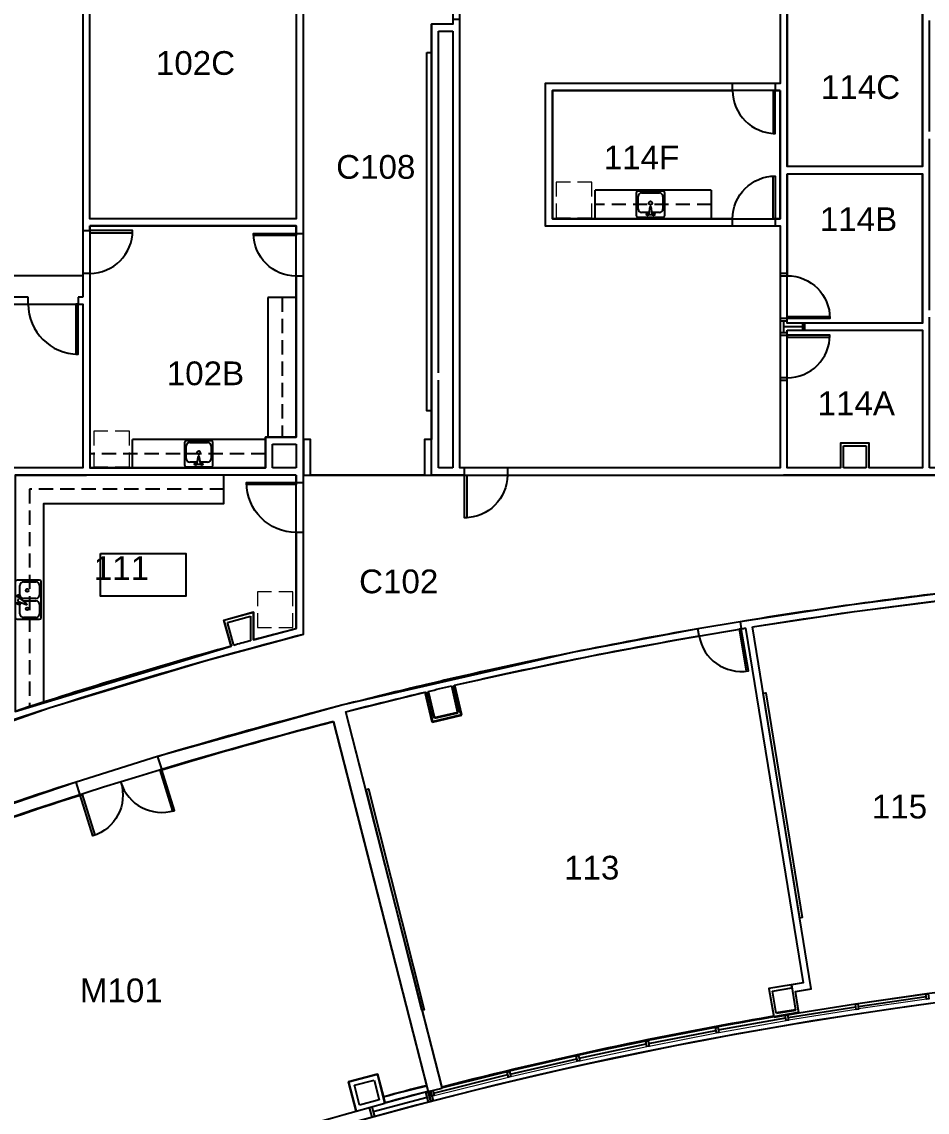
# Model space of a CAD drawing. Header units: inches. Extents: x -60 to 4824, y -1448 to 1233.
# Drawn here: x 1917 to 2680, y -537 to 382 of the extents above; entities that cross this region are included whole.
import ezdxf

# ---------------------------------------------------------------- set-up
doc = ezdxf.new("R2010")
doc.units = ezdxf.units.IN
doc.header["$LTSCALE"] = 96
doc.header["$MEASUREMENT"] = 0
doc.linetypes.add('HIDDEN2', pattern=[0.1875, 0.125, -0.0625])
for name, color, linetype, lineweight in [('A-Anno-Note', 3, 'Continuous', 25), ('A-EQPM', 2, 'HIDDEN2', 13), ('A-FLOR-CASE', 3, 'Continuous', 25), ('A-WALL-INTR', 4, 'Continuous', 35)]:
    doc.layers.add(name, color=color, linetype=linetype, lineweight=lineweight)
for name, color, linetype in [('A-DOOR', 4, 'Continuous'), ('A-GLAZ', 3, 'Continuous'), ('A-WALL', 5, 'Continuous'), ('A-WALL-JAMB', 6, 'Continuous'), ('POLYGONS', 1, 'Continuous')]:
    doc.layers.add(name, color=color, linetype=linetype)
doc.styles.add('ATT', font='txt')
doc.styles.get("Standard").update_dxf_attribs({"font": 'arial.ttf'})

# ---------------------------------------------------------------- blocks, each defined once
blk = doc.blocks.new('15PSNK03')
at = {"color": 0, "linetype": 'ByBlock'}
for p, q in [((0, 10.75), (0, -10.25)), ((20.5, 12.25), (1.5, 12.25)), ((7, 10.75), (17.5, 10.75)), ((22, -10.25), (22, 10.75)), ((2, -1.25), (2, 1.75)), ((9, 0.75), (3, 1.75)), ((4, 1.5), (4, 7.75)), ((9, -0.25), (9, 0.75)), ((20.5, 7.75), (20.5, -7.25)), ((3, -1.25), (9, -0.25)), ((4, -7.25), (4, -1)), ((1.5, -11.75), (20.5, -11.75)), ((17.5, -10.25), (7, -10.25))]:
    blk.add_line(p, q, dxfattribs=at)
for centre, radius in [((2.5, 2.75), 1), ((12, 0.25), 1.5), ((2.5, -2.25), 1)]:
    blk.add_circle(centre, radius, dxfattribs=at)
for centre, radius, start, end in [((1.5, 10.75), 1.5, 90, 180), ((7, 7.75), 3, 90, 180), ((17.5, 7.75), 3, 0, 90), ((20.5, 10.75), 1.5, 0, 90), ((7, -7.25), 3, 180, 270), ((17.5, -7.25), 3, 270, 0), ((1.5, -10.25), 1.5, 180, 270), ((20.5, -10.25), 1.5, 270, 0)]:
    blk.add_arc(centre, radius, start, end, dxfattribs=at)
at = {"color": 0, "linetype": 'ByBlock', "style": 'ATT'}
for tag, p, flags in [('ITEM', (0, -22), 3), ('ROOM_NUMBER', (0, -31), 1)]:
    blk.add_attdef(tag, p, '', height=6, dxfattribs=dict(at, flags=flags))
blk = doc.blocks.new('15PSNK10')
at = {"color": 0, "linetype": 'ByBlock'}
for p, q in [((0, 15), (0, -15)), ((20.5, 16.5), (1.5, 16.5)), ((4, 4), (4, 12)), ((7, 15), (17.5, 15)), ((20.5, 12), (20.5, 4)), ((22, -15), (22, 15)), ((2.37, -0.1), (2.77, 0.6)), ((10.18, -3.57), (4.27, 0.87)), ((17.5, 1), (7, 1)), ((2.88, -1.54), (9.68, -4.43)), ((4, -12), (4, -4)), ((7.04, -1), (17.5, -1)), ((9.68, -4.43), (10.18, -3.57)), ((20.5, -4), (20.5, -12)), ((1.5, -16.5), (20.5, -16.5)), ((17.5, -15), (7, -15))]:
    blk.add_line(p, q, dxfattribs=at)
for centre, radius in [((2.5, 3), 1), ((10, 7.75), 1.25), ((2.5, -3), 1), ((10, -7.75), 1.25)]:
    blk.add_circle(centre, radius, dxfattribs=at)
for centre, radius, start, end in [((1.5, 15), 1.5, 90, 180), ((7, 12), 3, 90, 180), ((17.5, 12), 3, 0, 90), ((20.5, 15), 1.5, 0, 90), ((3.63, 0.1), 1, 50.53768, 150), ((7, 4), 3, 180, 270), ((17.5, 4), 3, 270, 0), ((3.23, -0.6), 1, 150, 249.46232), ((7, -4), 3, 146.60703, 180), ((17.5, -4), 3, 0, 90), ((1.5, -15), 1.5, 180, 270), ((7, -12), 3, 180, 270), ((17.5, -12), 3, 270, 0), ((20.5, -15), 1.5, 270, 0)]:
    blk.add_arc(centre, radius, start, end, dxfattribs=at)
at = {"color": 0, "linetype": 'ByBlock', "style": 'ATT'}
for tag, p, flags in [('ITEM', (0, -26), 3), ('ROOM_NUMBER', (0, -35), 1)]:
    blk.add_attdef(tag, p, '', height=6, dxfattribs=dict(at, flags=flags))
blk = doc.blocks.new('*U356')
at = {"linetype": 'ByBlock', "lineweight": -2}
for p, q in [((0, 0), (177, 0)), ((237, 0), (177, 0)), ((243, 0), (391, 0)), ((433, 0), (397, 0)), ((0, -6), (20, -6)), ((26, -6), (174, -6)), ((180, -6), (345, -6)), ((347.5, -6), (366.5, -6)), ((369, -6), (439, -6))]:
    blk.add_line(p, q, dxfattribs=at)
at = {"lineweight": -2}
for p, q in [((0, 0), (177, 0)), ((237, 0), (177, 0)), ((243, 0), (391, 0)), ((433, 0), (397, 0)), ((0, -6), (20, -6)), ((26, -6), (174, -6)), ((180, -6), (345, -6)), ((347.5, -6), (366.5, -6)), ((369, -6), (439, -6))]:
    blk.add_line(p, q, dxfattribs=at)
blk = doc.blocks.new('*U359')
at = {"linetype": 'ByBlock', "lineweight": -2}
for p, q in [((122, 0), (6, 0)), ((128, 0), (254, 0)), ((260, 0), (405, 0)), ((423, 0), (411, 0)), ((429, 0), (492, 0)), ((498, 0), (624, 0)), ((801.5, 0), (630, 0)), ((801.5, -6), (801.5, 0)), ((6, -6), (133, -6)), ((139, -6), (283.5, -6)), ((289.5, -6), (383, -6)), ((389, -6), (423, -6)), ((423, -6), (482.5, -6)), ((488.5, -6), (582, -6)), ((588, -6), (801.5, -6))]:
    blk.add_line(p, q, dxfattribs=at)
at = {"lineweight": -2}
for p, q in [((122, 0), (6, 0)), ((128, 0), (254, 0)), ((260, 0), (405, 0)), ((423, 0), (411, 0)), ((429, 0), (492, 0)), ((498, 0), (624, 0)), ((801.5, 0), (630, 0)), ((801.5, -6), (801.5, 0)), ((6, -6), (133, -6)), ((139, -6), (283.5, -6)), ((289.5, -6), (383, -6)), ((389, -6), (423, -6)), ((423, -6), (482.5, -6)), ((488.5, -6), (582, -6)), ((588, -6), (801.5, -6))]:
    blk.add_line(p, q, dxfattribs=at)
blk = doc.blocks.new('*U268')
at = {"linetype": 'ByBlock', "lineweight": -2}
for p, q in [((24.5, 0), (6, 0)), ((6, -2.5), (27, -2.5))]:
    blk.add_line(p, q, dxfattribs=at)
at = {"lineweight": -2}
for p, q in [((24.5, 0), (6, 0)), ((6, -2.5), (27, -2.5))]:
    blk.add_line(p, q, dxfattribs=at)
blk = doc.blocks.new('*U269')
at = {"linetype": 'ByBlock', "lineweight": -2}
for p, q in [((21.5, 1.25), (-2.5, 1.25)), ((0, -1.25), (19, -1.25))]:
    blk.add_line(p, q, dxfattribs=at)
at = {"lineweight": -2}
for p, q in [((21.5, 1.25), (-2.5, 1.25)), ((0, -1.25), (19, -1.25))]:
    blk.add_line(p, q, dxfattribs=at)
blk = doc.blocks.new('*U270')
at = {"linetype": 'ByBlock', "lineweight": -2}
for p, q in [((-1.25, -2.5), (19.75, -2.5)), ((19.75, 0), (1.25, 0))]:
    blk.add_line(p, q, dxfattribs=at)
at = {"lineweight": -2}
for p, q in [((-1.25, -2.5), (19.75, -2.5)), ((19.75, 0), (1.25, 0))]:
    blk.add_line(p, q, dxfattribs=at)
blk = doc.blocks.new('*U308')
at = {"linetype": 'ByBlock', "lineweight": -2}
for p, q in [((487.86, 30.68), (486.42, 42.09)), ((0, 11.5), (-8.36, 11.5)), ((142.5, 2.61), (141.97, 14.1)), ((213.9, 17.4), (214.42, 5.91)), ((-19.96, 0), (0, 0))]:
    blk.add_line(p, q, dxfattribs=at)
at = {"lineweight": -2}
for p, q in [((487.86, 30.68), (486.42, 42.09)), ((0, 11.5), (-8.36, 11.5)), ((142.5, 2.61), (141.97, 14.1)), ((213.9, 17.4), (214.42, 5.91)), ((-19.96, 0), (0, 0))]:
    blk.add_line(p, q, dxfattribs=at)
at = {"linetype": 'ByBlock', "lineweight": -2, "extrusion": (0, 0, -1)}
for start, end in [(262.80282, 266.84181), (267.90437, 270)]:
    blk.add_arc((0, 3894), 3882.5, start, end, dxfattribs=at)
at = {"lineweight": -2, "extrusion": (0, 0, -1)}
for start, end in [(262.80282, 266.84181), (267.90437, 270)]:
    blk.add_arc((0, 3894), 3882.5, start, end, dxfattribs=at)
at = {"linetype": 'ByBlock', "lineweight": -2}
for start, end in [(273.15662, 277.19718), (270, 272.0972)]:
    blk.add_arc((0, 3894), 3894, start, end, dxfattribs=at)
at = {"lineweight": -2}
for start, end in [(273.15662, 277.19718), (270, 272.0972)]:
    blk.add_arc((0, 3894), 3894, start, end, dxfattribs=at)
blk = doc.blocks.new('*U410')
at = {"linetype": 'ByBlock', "lineweight": -2}
for p, q in [((87.29, 0), (6.2, 0)), ((87.29, -6), (87.29, 0)), ((129.29, 0), (129.29, -6)), ((135.63, 0), (129.29, 0)), ((161.63, 0), (141.63, 0)), ((303.28, 0), (167.63, 0)), ((303.28, -6), (303.28, 0)), ((339.28, 0), (339.28, -6)), ((345.62, 0), (339.28, 0)), ((540.63, 0), (351.62, 0)), ((1.57, -6), (87.29, -6)), ((129.29, -6), (164.63, -6)), ((164.63, -6), (303.28, -6)), ((339.28, -6), (541.88, -6))]:
    blk.add_line(p, q, dxfattribs=at)
at = {"lineweight": -2}
for p, q in [((87.29, 0), (6.2, 0)), ((87.29, -6), (87.29, 0)), ((129.29, 0), (129.29, -6)), ((135.63, 0), (129.29, 0)), ((161.63, 0), (141.63, 0)), ((303.28, 0), (167.63, 0)), ((303.28, -6), (303.28, 0)), ((339.28, 0), (339.28, -6)), ((345.62, 0), (339.28, 0)), ((540.63, 0), (351.62, 0)), ((1.57, -6), (87.29, -6)), ((129.29, -6), (164.63, -6)), ((164.63, -6), (303.28, -6)), ((339.28, -6), (541.88, -6))]:
    blk.add_line(p, q, dxfattribs=at)
blk = doc.blocks.new('*U415')
at = {"linetype": 'ByBlock', "lineweight": -2}
for p, q in [((374, 0), (6, 0)), ((384, 0), (380, 0)), ((384, -6), (384, 0)), ((420, 0), (420, -6)), ((438, 0), (420, 0)), ((727, 0), (444, 0)), ((733, 0), (801.5, 0)), ((6, -6), (384, -6)), ((420, -6), (727, -6)), ((727, -6), (788, -6)), ((790.5, -6), (801.5, -6))]:
    blk.add_line(p, q, dxfattribs=at)
at = {"lineweight": -2}
for p, q in [((374, 0), (6, 0)), ((384, 0), (380, 0)), ((384, -6), (384, 0)), ((420, 0), (420, -6)), ((438, 0), (420, 0)), ((727, 0), (444, 0)), ((733, 0), (801.5, 0)), ((6, -6), (384, -6)), ((420, -6), (727, -6)), ((727, -6), (788, -6)), ((790.5, -6), (801.5, -6))]:
    blk.add_line(p, q, dxfattribs=at)
blk = doc.blocks.new('*U265')
at = {"linetype": 'ByBlock', "lineweight": -2}
for p, q in [((16.79, 1.25), (-2.51, 1.25)), ((16.79, -1.25), (16.79, 1.25)), ((0.01, -1.25), (16.79, -1.25))]:
    blk.add_line(p, q, dxfattribs=at)
at = {"lineweight": -2}
for p, q in [((16.79, 1.25), (-2.51, 1.25)), ((16.79, -1.25), (16.79, 1.25)), ((0.01, -1.25), (16.79, -1.25))]:
    blk.add_line(p, q, dxfattribs=at)
blk = doc.blocks.new('*U313')
at = {"linetype": 'ByBlock', "lineweight": -2}
for p, q in [((-1.27, -2.5), (22.73, -2.5)), ((20.25, 0), (1.25, 0))]:
    blk.add_line(p, q, dxfattribs=at)
at = {"lineweight": -2}
for p, q in [((-1.27, -2.5), (22.73, -2.5)), ((20.25, 0), (1.25, 0))]:
    blk.add_line(p, q, dxfattribs=at)
blk = doc.blocks.new('*U327')
at = {"linetype": 'ByBlock', "lineweight": -2}
for p, q in [((1083.29, 153.72), (1084.93, 147.95)), ((1050.31, 138.09), (1048.67, 143.86)), ((870.6, 98.57), (871.91, 92.71)), ((821.42, 87.62), (822.66, 81.75)), ((836.79, 84.83), (835.47, 90.68)), ((787.44, 74.32), (786.2, 80.19)), ((466.49, 28.04), (467.18, 22.08)), ((390.24, 19.6), (390.81, 13.63)), ((431.42, 17.94), (430.73, 23.9)), ((354.98, 10.19), (354.41, 16.16)), ((188.02, -1.47), (187.7, 4.53)), ((223.65, 6.43), (223.97, 0.44)), ((-3, -6), (0, -6))]:
    blk.add_line(p, q, dxfattribs=at)
at = {"lineweight": -2}
for p, q in [((1083.29, 153.72), (1084.93, 147.95)), ((1050.31, 138.09), (1048.67, 143.86)), ((870.6, 98.57), (871.91, 92.71)), ((821.42, 87.62), (822.66, 81.75)), ((836.79, 84.83), (835.47, 90.68)), ((787.44, 74.32), (786.2, 80.19)), ((466.49, 28.04), (467.18, 22.08)), ((390.24, 19.6), (390.81, 13.63)), ((431.42, 17.94), (430.73, 23.9)), ((354.98, 10.19), (354.41, 16.16)), ((188.02, -1.47), (187.7, 4.53)), ((223.65, 6.43), (223.97, 0.44)), ((-3, -6), (0, -6))]:
    blk.add_line(p, q, dxfattribs=at)
at = {"linetype": 'ByBlock', "lineweight": -2, "extrusion": (0, 0, -1)}
for start, end in [(249.36106, 250.37777), (250.41456, 250.7154), (250.75218, 253.84748), (254.5195, 257.08098), (254.37719, 254.43121), (257.75786, 257.8222), (257.61068, 257.66958), (258.3519, 263.11967), (263.79668, 264.2484), (263.64937, 263.7084), (264.7781, 266.13834), (267.23707, 269.95586), (266.22666, 266.70737)]:
    blk.add_arc((0, 3894), 3894, start, end, dxfattribs=at)
at = {"lineweight": -2, "extrusion": (0, 0, -1)}
for start, end in [(249.36106, 250.37777), (250.41456, 250.7154), (250.75218, 253.84748), (254.5195, 257.08098), (254.37719, 254.43121), (257.75786, 257.8222), (257.61068, 257.66958), (258.3519, 263.11967), (263.79668, 264.2484), (263.64937, 263.7084), (264.7781, 266.13834), (267.23707, 269.95586), (266.22666, 266.70737)]:
    blk.add_arc((0, 3894), 3894, start, end, dxfattribs=at)
at = {"linetype": 'ByBlock', "lineweight": -2}
for start, end in [(289.58544, 290.64744), (286.15211, 289.2846), (289.2846, 289.58544), (285.52465, 285.62322), (282.91862, 285.52465), (282.1774, 282.28628), (282.28628, 282.38973), (276.87992, 281.64851), (273.8175, 275.22231), (275.7512, 276.24746), (276.24746, 276.35104), (273.29222, 273.8175), (270, 272.76333)]:
    blk.add_arc((0, 3894), 3900, start, end, dxfattribs=at)
at = {"lineweight": -2}
for start, end in [(289.58544, 290.64744), (286.15211, 289.2846), (289.2846, 289.58544), (285.52465, 285.62322), (282.91862, 285.52465), (282.1774, 282.28628), (282.28628, 282.38973), (276.87992, 281.64851), (273.8175, 275.22231), (275.7512, 276.24746), (276.24746, 276.35104), (273.29222, 273.8175), (270, 272.76333)]:
    blk.add_arc((0, 3894), 3900, start, end, dxfattribs=at)
blk = doc.blocks.new('*U342')
at = {"linetype": 'ByBlock', "lineweight": -2}
for p, q in [((305.97, 3), (2.98, 3)), ((-2.98, -3), (305.97, -3))]:
    blk.add_line(p, q, dxfattribs=at)
at = {"lineweight": -2}
for p, q in [((305.97, 3), (2.98, 3)), ((-2.98, -3), (305.97, -3))]:
    blk.add_line(p, q, dxfattribs=at)
blk = doc.blocks.new('*U344')
at = {"linetype": 'ByBlock', "lineweight": -2}
for p, q in [((0, 3), (0, -3)), ((281.51, 3), (0, 3)), ((281.51, -3), (281.51, 3)), ((317.51, 3), (317.51, -3)), ((321.51, 3), (317.51, 3)), ((331.51, 3), (327.51, 3)), ((331.51, -3), (331.51, 3)), ((373.51, 3), (373.51, -3)), ((585.51, 3), (373.51, 3)), ((595.49, 3), (591.51, 3)), ((595.49, -3), (595.49, 3)), ((631.49, 3), (631.49, -3)), ((631.49, 3), (795.5, 3)), ((0, -3), (281.51, -3)), ((317.51, -3), (331.51, -3)), ((373.51, -3), (595.49, -3)), ((631.49, -3), (651.51, -3)), ((657.51, -3), (795.5, -3))]:
    blk.add_line(p, q, dxfattribs=at)
at = {"lineweight": -2}
for p, q in [((0, 3), (0, -3)), ((281.51, 3), (0, 3)), ((281.51, -3), (281.51, 3)), ((317.51, 3), (317.51, -3)), ((321.51, 3), (317.51, 3)), ((331.51, 3), (327.51, 3)), ((331.51, -3), (331.51, 3)), ((373.51, 3), (373.51, -3)), ((585.51, 3), (373.51, 3)), ((595.49, 3), (591.51, 3)), ((595.49, -3), (595.49, 3)), ((631.49, 3), (631.49, -3)), ((631.49, 3), (795.5, 3)), ((0, -3), (281.51, -3)), ((317.51, -3), (331.51, -3)), ((373.51, -3), (595.49, -3)), ((631.49, -3), (651.51, -3)), ((657.51, -3), (795.5, -3))]:
    blk.add_line(p, q, dxfattribs=at)
blk = doc.blocks.new('*U346')
at = {"linetype": 'ByBlock', "lineweight": -2}
for p, q in [((177, 3), (3, 3)), ((3, -3), (177, -3))]:
    blk.add_line(p, q, dxfattribs=at)
at = {"lineweight": -2}
for p, q in [((177, 3), (3, 3)), ((3, -3), (177, -3))]:
    blk.add_line(p, q, dxfattribs=at)
blk = doc.blocks.new('*U216')
at = {"linetype": 'ByBlock', "lineweight": -2}
for p, q in [((17, 3), (3, 3)), ((17, -3), (17, 3)), ((59, 3), (59, -3)), ((63, 3), (59, 3)), ((-3, -3), (17, -3)), ((59, -3), (63, -3))]:
    blk.add_line(p, q, dxfattribs=at)
at = {"lineweight": -2}
for p, q in [((17, 3), (3, 3)), ((17, -3), (17, 3)), ((59, 3), (59, -3)), ((63, 3), (59, 3)), ((-3, -3), (17, -3)), ((59, -3), (63, -3))]:
    blk.add_line(p, q, dxfattribs=at)
blk = doc.blocks.new('*U137')
at = {"linetype": 'ByBlock', "lineweight": -2}
for p, q in [((23, 3), (3, 3)), ((-3, -3), (23, -3))]:
    blk.add_line(p, q, dxfattribs=at)
at = {"lineweight": -2}
for p, q in [((23, 3), (3, 3)), ((-3, -3), (23, -3))]:
    blk.add_line(p, q, dxfattribs=at)
blk = doc.blocks.new('*U138')
at = {"linetype": 'ByBlock', "lineweight": -2}
for p, q in [((23, 3), (-3, 3)), ((3, -3), (23, -3))]:
    blk.add_line(p, q, dxfattribs=at)
at = {"lineweight": -2}
for p, q in [((23, 3), (-3, 3)), ((3, -3), (23, -3))]:
    blk.add_line(p, q, dxfattribs=at)
blk = doc.blocks.new('*U163')
at = {"linetype": 'ByBlock', "lineweight": -2}
for p, q in [((-6, 0), (167.5, 0)), ((167.5, 0), (237.01, 0)), ((470, 0), (237.01, 0)), ((506, 0), (534, 0)), ((506, 0), (506, -6)), ((0, -6), (114, -6)), ((120, -6), (165, -6)), ((167.5, -6), (186.5, -6)), ((189, -6), (234.01, -6)), ((240.01, -6), (470, -6)), ((470, -6), (470, 0)), ((506, -6), (510, -6)), ((516, -6), (528, -6))]:
    blk.add_line(p, q, dxfattribs=at)
at = {"lineweight": -2}
for p, q in [((-6, 0), (167.5, 0)), ((167.5, 0), (237.01, 0)), ((470, 0), (237.01, 0)), ((506, 0), (534, 0)), ((506, 0), (506, -6)), ((0, -6), (114, -6)), ((120, -6), (165, -6)), ((167.5, -6), (186.5, -6)), ((189, -6), (234.01, -6)), ((240.01, -6), (470, -6)), ((470, -6), (470, 0)), ((506, -6), (510, -6)), ((516, -6), (528, -6))]:
    blk.add_line(p, q, dxfattribs=at)
blk = doc.blocks.new('*U373')
at = {"linetype": 'ByBlock', "lineweight": -2}
for p, q in [((0, 3), (0, -3)), ((131.5, 3), (0, 3)), ((131.5, -3), (131.5, 3)), ((167.5, 3), (167.5, -3)), ((171.5, 3), (167.5, 3)), ((181.5, 3), (177.5, 3)), ((181.5, -3), (181.5, 3)), ((217.5, 3), (217.5, -3)), ((303.5, 3), (217.5, 3)), ((313.5, 3), (309.5, 3)), ((313.5, -3), (313.5, 3)), ((349.5, 3), (349.5, -3)), ((349.5, 3), (541.5, 3)), ((547.5, 3), (633.5, 3)), ((633.5, -3), (633.5, 3)), ((669.5, 3), (669.5, -3)), ((673.5, 3), (669.5, 3)), ((683.5, 3), (679.5, 3)), ((683.5, -3), (683.5, 3)), ((719.5, 3), (719.5, -3)), ((795.5, 3), (719.5, 3)), ((0, -3), (131.5, -3)), ((167.5, -3), (181.5, -3)), ((217.5, -3), (313.5, -3)), ((349.5, -3), (471.5, -3)), ((477.5, -3), (585.5, -3)), ((591.5, -3), (633.5, -3)), ((669.5, -3), (683.5, -3)), ((719.5, -3), (795.5, -3))]:
    blk.add_line(p, q, dxfattribs=at)
at = {"lineweight": -2}
for p, q in [((0, 3), (0, -3)), ((131.5, 3), (0, 3)), ((131.5, -3), (131.5, 3)), ((167.5, 3), (167.5, -3)), ((171.5, 3), (167.5, 3)), ((181.5, 3), (177.5, 3)), ((181.5, -3), (181.5, 3)), ((217.5, 3), (217.5, -3)), ((303.5, 3), (217.5, 3)), ((313.5, 3), (309.5, 3)), ((313.5, -3), (313.5, 3)), ((349.5, 3), (349.5, -3)), ((349.5, 3), (541.5, 3)), ((547.5, 3), (633.5, 3)), ((633.5, -3), (633.5, 3)), ((669.5, 3), (669.5, -3)), ((673.5, 3), (669.5, 3)), ((683.5, 3), (679.5, 3)), ((683.5, -3), (683.5, 3)), ((719.5, 3), (719.5, -3)), ((795.5, 3), (719.5, 3)), ((0, -3), (131.5, -3)), ((167.5, -3), (181.5, -3)), ((217.5, -3), (313.5, -3)), ((349.5, -3), (471.5, -3)), ((477.5, -3), (585.5, -3)), ((591.5, -3), (633.5, -3)), ((669.5, -3), (683.5, -3)), ((719.5, -3), (795.5, -3))]:
    blk.add_line(p, q, dxfattribs=at)
blk = doc.blocks.new('*U376')
at = {"linetype": 'ByBlock', "lineweight": -2}
for p, q in [((114.01, 3), (0, 3)), ((0, -3), (114.01, -3))]:
    blk.add_line(p, q, dxfattribs=at)
at = {"lineweight": -2}
for p, q in [((114.01, 3), (0, 3)), ((0, -3), (114.01, -3))]:
    blk.add_line(p, q, dxfattribs=at)
blk = doc.blocks.new('*U377')
at = {"linetype": 'ByBlock', "lineweight": -2}
for p, q in [((7, 3), (3, 3)), ((7, -3), (7, 3)), ((43, 3), (43, -3)), ((200.99, 3), (43, 3)), ((3, -3), (7, -3)), ((43, -3), (194.99, -3))]:
    blk.add_line(p, q, dxfattribs=at)
at = {"lineweight": -2}
for p, q in [((7, 3), (3, 3)), ((7, -3), (7, 3)), ((43, 3), (43, -3)), ((200.99, 3), (43, 3)), ((3, -3), (7, -3)), ((43, -3), (194.99, -3))]:
    blk.add_line(p, q, dxfattribs=at)
blk = doc.blocks.new('*U378')
at = {"linetype": 'ByBlock', "lineweight": -2}
for p, q in [((7, 3), (3, 3)), ((7, -3), (7, 3)), ((43, 3), (43, -3)), ((194.99, 3), (43, 3)), ((3, -3), (7, -3)), ((43, -3), (200.99, -3))]:
    blk.add_line(p, q, dxfattribs=at)
at = {"lineweight": -2}
for p, q in [((7, 3), (3, 3)), ((7, -3), (7, 3)), ((43, 3), (43, -3)), ((194.99, 3), (43, 3)), ((3, -3), (7, -3)), ((43, -3), (200.99, -3))]:
    blk.add_line(p, q, dxfattribs=at)
blk = doc.blocks.new('*U379')
at = {"linetype": 'ByBlock', "lineweight": -2}
for p, q in [((111, 3), (3, 3)), ((-3, -3), (117, -3))]:
    blk.add_line(p, q, dxfattribs=at)
at = {"lineweight": -2}
for p, q in [((111, 3), (3, 3)), ((-3, -3), (117, -3))]:
    blk.add_line(p, q, dxfattribs=at)
blk = doc.blocks.new('*U380')
at = {"linetype": 'ByBlock', "lineweight": -2}
for p, q in [((18, 3), (0, 3)), ((6, -3), (18, -3))]:
    blk.add_line(p, q, dxfattribs=at)
at = {"lineweight": -2}
for p, q in [((18, 3), (0, 3)), ((6, -3), (18, -3))]:
    blk.add_line(p, q, dxfattribs=at)
blk = doc.blocks.new('*U386')
at = {"linetype": 'ByBlock', "lineweight": -2}
for p, q in [((24.47, 0), (1.25, 0)), ((-1.24, -2.5), (24.47, -2.5))]:
    blk.add_line(p, q, dxfattribs=at)
at = {"lineweight": -2}
for p, q in [((24.47, 0), (1.25, 0)), ((-1.24, -2.5), (24.47, -2.5))]:
    blk.add_line(p, q, dxfattribs=at)
blk = doc.blocks.new('*U387')
at = {"linetype": 'ByBlock', "lineweight": -2}
for p, q in [((20.34, 1.25), (0, 1.25)), ((-2.5, -1.25), (22.83, -1.25))]:
    blk.add_line(p, q, dxfattribs=at)
at = {"lineweight": -2}
for p, q in [((20.34, 1.25), (0, 1.25)), ((-2.5, -1.25), (22.83, -1.25))]:
    blk.add_line(p, q, dxfattribs=at)
blk = doc.blocks.new('*U388')
at = {"linetype": 'ByBlock', "lineweight": -2}
for p, q in [((23.24, 0), (0, 0)), ((0, -2.5), (25.74, -2.5))]:
    blk.add_line(p, q, dxfattribs=at)
at = {"lineweight": -2}
for p, q in [((23.24, 0), (0, 0)), ((0, -2.5), (25.74, -2.5))]:
    blk.add_line(p, q, dxfattribs=at)
blk = doc.blocks.new('*U389')
at = {"linetype": 'ByBlock', "lineweight": -2}
for p, q in [((0, 0), (-6.2, 0)), ((-1.57, -6), (0, -6)), ((38.32, -5.82), (39.95, -5.8)), ((52.81, -5.65), (52.82, -5.65))]:
    blk.add_line(p, q, dxfattribs=at)
at = {"lineweight": -2}
for p, q in [((0, 0), (-6.2, 0)), ((-1.57, -6), (0, -6)), ((38.32, -5.82), (39.95, -5.8)), ((52.81, -5.65), (52.82, -5.65))]:
    blk.add_line(p, q, dxfattribs=at)
at = {"linetype": 'ByBlock', "lineweight": -2, "extrusion": (0, 0, -1)}
for start, end in [(263.76281, 270), (263.38775, 263.71993)]:
    blk.add_arc((0, 3972), 3972, start, end, dxfattribs=at)
at = {"lineweight": -2, "extrusion": (0, 0, -1)}
for start, end in [(263.76281, 270), (263.38775, 263.71993)]:
    blk.add_arc((0, 3972), 3972, start, end, dxfattribs=at)
at = {"linetype": 'ByBlock', "lineweight": -2}
for start, end in [(276.2846, 276.57302), (273.80935, 275.38427), (275.49949, 276.19805), (270.79681, 273.53626), (270, 270.51467), (270.57549, 270.76071)]:
    blk.add_arc((0, 3972), 3978, start, end, dxfattribs=at)
at = {"lineweight": -2}
for start, end in [(276.2846, 276.57302), (273.80935, 275.38427), (275.49949, 276.19805), (270.79681, 273.53626), (270, 270.51467), (270.57549, 270.76071)]:
    blk.add_arc((0, 3972), 3978, start, end, dxfattribs=at)
blk = doc.blocks.new('*U394')
at = {"linetype": 'ByBlock', "lineweight": -2}
for p, q in [((0, 0), (0, -30)), ((6, 0), (0, 0)), ((6, -30), (6, 0)), ((0, -30), (6, -30))]:
    blk.add_line(p, q, dxfattribs=at)
at = {"lineweight": -2}
for p, q in [((0, 0), (0, -30)), ((6, 0), (0, 0)), ((6, -30), (6, 0)), ((0, -30), (6, -30))]:
    blk.add_line(p, q, dxfattribs=at)
blk = doc.blocks.new('*U395')
at = {"linetype": 'ByBlock', "lineweight": -2}
for p, q in [((6, 0), (0, 0)), ((6, -30), (6, 0)), ((0, 0), (0, -30)), ((0, -30), (6, -30))]:
    blk.add_line(p, q, dxfattribs=at)
at = {"lineweight": -2}
for p, q in [((6, 0), (0, 0)), ((6, -30), (6, 0)), ((0, 0), (0, -30)), ((0, -30), (6, -30))]:
    blk.add_line(p, q, dxfattribs=at)
blk = doc.blocks.new('*U404')
at = {"linetype": 'ByBlock', "lineweight": -2}
for p, q in [((114.01, 3), (0, 3)), ((0, -3), (114.01, -3))]:
    blk.add_line(p, q, dxfattribs=at)
at = {"lineweight": -2}
for p, q in [((114.01, 3), (0, 3)), ((0, -3), (114.01, -3))]:
    blk.add_line(p, q, dxfattribs=at)
blk = doc.blocks.new('*U460')
at = {"linetype": 'ByBlock', "lineweight": -2}
for p, q in [((0, 6.06), (0, -6.06)), ((321.95, 6.06), (0, 6.06)), ((0, -6.06), (327.5, -6.06))]:
    blk.add_line(p, q, dxfattribs=at)
at = {"lineweight": -2}
for p, q in [((0, 6.06), (0, -6.06)), ((321.95, 6.06), (0, 6.06)), ((0, -6.06), (327.5, -6.06))]:
    blk.add_line(p, q, dxfattribs=at)
blk = doc.blocks.new('*U462')
at = {"linetype": 'ByBlock', "lineweight": -2}
for p, q in [((-2, -4), (23.59, -4)), ((19.52, 0), (2, 0))]:
    blk.add_line(p, q, dxfattribs=at)
at = {"lineweight": -2}
for p, q in [((-2, -4), (23.59, -4)), ((19.52, 0), (2, 0))]:
    blk.add_line(p, q, dxfattribs=at)
blk = doc.blocks.new('*U463')
at = {"linetype": 'ByBlock', "lineweight": -2}
for p, q in [((21.22, 2), (-4, 2)), ((0, -2), (17.22, -2))]:
    blk.add_line(p, q, dxfattribs=at)
at = {"lineweight": -2}
for p, q in [((21.22, 2), (-4, 2)), ((0, -2), (17.22, -2))]:
    blk.add_line(p, q, dxfattribs=at)
blk = doc.blocks.new('*U464')
at = {"linetype": 'ByBlock', "lineweight": -2}
for p, q in [((19.21, 0), (2, 0)), ((-1.93, -4), (23.21, -4))]:
    blk.add_line(p, q, dxfattribs=at)
at = {"lineweight": -2}
for p, q in [((19.21, 0), (2, 0)), ((-1.93, -4), (23.21, -4))]:
    blk.add_line(p, q, dxfattribs=at)
blk = doc.blocks.new('*U483')
at = {"linetype": 'ByBlock', "lineweight": -2}
for p, q in [((0, 5), (0, 0)), ((37.73, 0.2), (37.68, 5.2))]:
    blk.add_line(p, q, dxfattribs=at)
at = {"lineweight": -2}
for p, q in [((0, 5), (0, 0)), ((37.73, 0.2), (37.68, 5.2))]:
    blk.add_line(p, q, dxfattribs=at)
at = {"linetype": 'ByBlock', "lineweight": -2, "extrusion": (0, 0, -1)}
blk.add_arc((0, 3572), 3567, 269.39476, 270, dxfattribs=at)
at = {"lineweight": -2, "extrusion": (0, 0, -1)}
blk.add_arc((0, 3572), 3567, 269.39476, 270, dxfattribs=at)
at = {"linetype": 'ByBlock', "lineweight": -2}
blk.add_arc((0, 3572), 3572, 270, 270.60524, dxfattribs=at)
at = {"lineweight": -2}
blk.add_arc((0, 3572), 3572, 270, 270.60524, dxfattribs=at)
blk = doc.blocks.new('*U23')
at = {"linetype": 'ByBlock', "lineweight": -2}
for p, q in [((27.07, 0), (6.22, 0)), ((6.9, -2.5), (30.35, -2.5))]:
    blk.add_line(p, q, dxfattribs=at)
at = {"lineweight": -2}
for p, q in [((27.07, 0), (6.22, 0)), ((6.9, -2.5), (30.35, -2.5))]:
    blk.add_line(p, q, dxfattribs=at)
blk = doc.blocks.new('*U24')
at = {"linetype": 'ByBlock', "lineweight": -2}
for p, q in [((23.34, 1.25, 0), (-2.5, 1.25, 0)), ((0, -1.25, 0), (20.05, -1.25, 0))]:
    blk.add_line(p, q, dxfattribs=at)
at = {"lineweight": -2}
for p, q in [((23.34, 1.25, 0), (-2.5, 1.25, 0)), ((0, -1.25, 0), (20.05, -1.25, 0))]:
    blk.add_line(p, q, dxfattribs=at)
blk = doc.blocks.new('*U25')
at = {"linetype": 'ByBlock', "lineweight": -2}
for p, q in [((-1.25, -2.5, 0), (21.3, -2.5, 0)), ((21.3, 0, 0), (1.25, 0, 0))]:
    blk.add_line(p, q, dxfattribs=at)
at = {"lineweight": -2}
for p, q in [((-1.25, -2.5, 0), (21.3, -2.5, 0)), ((21.3, 0, 0), (1.25, 0, 0))]:
    blk.add_line(p, q, dxfattribs=at)
blk = doc.blocks.new('*U27')
at = {"linetype": 'ByBlock', "lineweight": -2}
for p, q in [((16.53, 1.25), (-0.01, 1.25)), ((-2.49, -1.25), (19.01, -1.25))]:
    blk.add_line(p, q, dxfattribs=at)
at = {"lineweight": -2}
for p, q in [((16.53, 1.25), (-0.01, 1.25)), ((-2.49, -1.25), (19.01, -1.25))]:
    blk.add_line(p, q, dxfattribs=at)
blk = doc.blocks.new('*U50')
at = {"linetype": 'ByBlock', "lineweight": -2}
for p, q in [((22.75, 0), (1.25, 0)), ((-1.23, -2.5), (16.77, -2.5))]:
    blk.add_line(p, q, dxfattribs=at)
at = {"lineweight": -2}
for p, q in [((22.75, 0), (1.25, 0)), ((-1.23, -2.5), (16.77, -2.5))]:
    blk.add_line(p, q, dxfattribs=at)
blk = doc.blocks.new('*U51')
at = {"linetype": 'ByBlock', "lineweight": -2}
for p, q in [((10.01, 3), (0.02, 3)), ((2.48, -3), (15.98, -3))]:
    blk.add_line(p, q, dxfattribs=at)
at = {"lineweight": -2}
for p, q in [((10.01, 3), (0.02, 3)), ((2.48, -3), (15.98, -3))]:
    blk.add_line(p, q, dxfattribs=at)
blk = doc.blocks.new('*U52')
at = {"linetype": 'ByBlock', "lineweight": -2}
for p, q in [((17.26, 2), (0.04, 2)), ((-4.04, -2), (21.19, -2))]:
    blk.add_line(p, q, dxfattribs=at)
at = {"lineweight": -2}
for p, q in [((17.26, 2), (0.04, 2)), ((-4.04, -2), (21.19, -2))]:
    blk.add_line(p, q, dxfattribs=at)
blk = doc.blocks.new('*U80')
at = {"linetype": 'ByBlock', "lineweight": -2}
for p, q in [((0, 0), (380, 0)), ((6, -6), (80.08, -6)), ((86.08, -6), (374, -6))]:
    blk.add_line(p, q, dxfattribs=at)
at = {"lineweight": -2}
for p, q in [((0, 0), (380, 0)), ((6, -6), (80.08, -6)), ((86.08, -6), (374, -6))]:
    blk.add_line(p, q, dxfattribs=at)

msp = doc.modelspace()

# ---------------------------------------------------------------- linework, layer by layer
at = {"layer": 'A-DOOR', "linetype": 'ByBlock', "lineweight": -2}
for points in [[(2551.99, 324), (2550.24, 324), (2550.24, 288), (2551.99, 288)], [(2551.99, 216), (2550.24, 216), (2550.24, 252), (2551.99, 252)], [(1974, 206.01), (1974, 204.26), (2010, 204.26), (2010, 206.01)], [(2148, 203.65), (2148, 201.9), (2112, 201.9), (2112, 203.65)], [(1964, 143.99), (1962.25, 143.99), (1962.25, 101.99), (1964, 101.99)], [(2561.99, 132), (2561.99, 133.75), (2597.99, 133.75), (2597.99, 132)], [(2561.99, 118), (2561.99, 116.25), (2597.99, 116.25), (2597.99, 118)], [(2148, -6.34), (2148, -8.09), (2106, -8.09), (2106, -6.34)], [(2290, 0), (2291.75, 0), (2291.75, -36), (2290, -36)], [(2523.24, -129.52), (2521.51, -129.81), (2527.51, -165.31), (2529.24, -165.02)], [(2034.52, -248.32), (2032.85, -248.84), (2043.54, -283.22), (2045.21, -282.7)], [(1965.77, -269.69), (1967.44, -269.17), (1978.12, -303.55), (1976.45, -304.07)]]:
    msp.add_lwpolyline(points, close=True, dxfattribs=at)
for centre, radius, start, end in [((2551.99, 324), 36, 180, 270), ((1974, 206.01), 36, 270, 0), ((1964, 143.99), 42, 180, 270), ((2561.99, 118), 36, 270, 0), ((2523.24, -129.52), 36, 189.59517, 279.59517), ((2034.52, -248.32), 36, 197.26401, 287.26401)]:
    msp.add_arc(centre, radius, start, end, dxfattribs=at)
at = {"layer": 'A-DOOR', "linetype": 'ByBlock', "lineweight": -2, "extrusion": (0, 0, -1)}
for centre, radius, start, end in [((-2551.99, 216), 36, 0, 90), ((-2148, 203.65), 36, 270, 360), ((-2561.99, 132), 36, 90, 180), ((-2148, -6.34), 42, 270, 360), ((-2290, 0), 36, 179.99999, 269.99999), ((-1965.77, -269.69), 36, 162.73599, 252.73599)]:
    msp.add_arc(centre, radius, start, end, dxfattribs=at)
at = {"layer": 'A-EQPM'}
for points in [[(2367.23, 216.88), (2397.23, 216.88), (2397.23, 246.88), (2367.23, 246.88)], [(1977.23, 6.91), (2007.23, 6.91), (2007.23, 36.91), (1977.23, 36.91)], [(2115.23, -128.51), (2145.23, -128.51), (2145.23, -98.51), (2115.23, -98.51)]]:
    msp.add_lwpolyline(points, close=True, dxfattribs=at)
at = {"layer": 'A-FLOR-CASE'}
for p, q in [((2497.99, 239.97), (2400, 239.97)), ((2400, 215.97), (2400, 239.97)), ((2497.99, 239.97), (2497.99, 215.97)), ((2148, 149.65), (2124, 149.65)), ((2124, 149.65), (2124, 32)), ((2122, 30), (2010, 30)), ((2010, 6), (2010, 30))]:
    msp.add_line(p, q, dxfattribs=at)
at = {"layer": 'A-FLOR-CASE', "linetype": 'HIDDEN2'}
for p, q in [((2497.99, 227.97), (2400, 227.97)), ((2136, 149.65), (2136, 32)), ((2122, 18), (1974, 18))]:
    msp.add_line(p, q, dxfattribs=at)
at = {"layer": 'A-FLOR-CASE'}
for points in [[(2258, 356), (2262, 356), (2262, 54), (2258, 54)], [(1983, -66), (2055, -66), (2055, -102), (1983, -102)], [(2541.87, -183.84), (2543.84, -183.52), (2574.64, -373.03), (2572.67, -373.36)], [(2206.91, -264.96), (2208.85, -264.47), (2255.8, -450.65), (2253.86, -451.13)]]:
    msp.add_lwpolyline(points, close=True, dxfattribs=at)
msp.add_lwpolyline([(1935, -191.5), (1935, -24), (2087, -24), (2087, 0)], dxfattribs=at)
at = {"layer": 'A-FLOR-CASE', "linetype": 'HIDDEN2'}
msp.add_lwpolyline([(2087, -12), (1923, -12), (1923, -195.24)], dxfattribs=at)
at = {"layer": 'A-GLAZ'}
for p, q in [((2558.99, 130), (2558.99, 120)), ((2574.99, 125), (2558.99, 125))]:
    msp.add_line(p, q, dxfattribs=at)
at = {"layer": 'A-GLAZ', "linetype": 'ByBlock', "lineweight": 18}
for points in [[(2621.49, -445.56), (2678.77, -437.38)], [(2562.38, -455.01), (2619.52, -445.86)], [(2679.37, -441.84), (2622.16, -449.95)], [(2560.41, -455.34), (2503.44, -465.44)], [(2620.19, -450.31), (2563.13, -459.44)], [(2501.47, -465.81), (2444.68, -476.86)], [(2504.26, -469.87), (2561.16, -459.78)], [(2442.72, -477.26), (2386.12, -489.27)], [(2445.58, -481.27), (2502.3, -470.23)], [(2387.09, -493.66), (2443.62, -481.67)], [(2384.17, -489.7), (2327.77, -502.66)], [(2328.82, -507.03), (2385.14, -494.1)], [(2325.83, -503.12), (2259.34, -519.68)], [(2264.34, -523.04), (2326.87, -507.5)], [(2211.8, -532.36), (2257.4, -520.19)], [(2209.87, -532.89), (2154.21, -548.67)], [(2259.54, -528.41), (2214.05, -540.56)]]:
    msp.add_lwpolyline(points, dxfattribs=at)
at = {"layer": 'A-GLAZ', "linetype": 'ByBlock', "lineweight": -2}
for points in [[(2621.83, -447.79), (2679.07, -439.61)], [(2562.76, -457.23), (2619.85, -448.09)], [(2503.85, -467.65), (2560.79, -457.56)], [(2445.13, -479.07), (2501.88, -468.02)], [(2386.6, -491.47), (2443.17, -479.47)], [(2328.3, -504.85), (2384.65, -491.9)], [(2263.78, -520.86), (2326.35, -505.31)], [(2212.93, -536.46), (2258.47, -524.3)]]:
    msp.add_lwpolyline(points, dxfattribs=at)
at = {"layer": 'A-GLAZ'}
msp.add_arc((3154.56, -3972), 3558, 87.0644, 122.41203, dxfattribs=at)
at = {"layer": 'A-WALL-INTR'}
msp.add_arc((3154.56, -3972), 3567.13, 99.74664, 104.34244, dxfattribs=at)
at = {"layer": 'A-WALL-JAMB'}
for points in [[(2555.99, 167.93), (2561.99, 167.93), (2561.99, 169.93), (2555.99, 169.93)], [(2555.99, 130), (2561.99, 130), (2561.99, 132), (2555.99, 132)], [(2555.99, 118), (2561.99, 118), (2561.99, 120), (2555.99, 120)], [(2576.99, 122), (2576.99, 128), (2574.99, 128), (2574.99, 122)], [(2555.99, 79.93), (2561.99, 79.93), (2561.99, 81.93), (2555.99, 81.93)]]:
    msp.add_lwpolyline(points, close=True, dxfattribs=at)
at = {"layer": 'A-WALL-JAMB', "linetype": 'ByBlock', "lineweight": -2}
for points in [[(2678.77, -437.38), (2680.75, -437.11), (2681.35, -441.57), (2679.37, -441.84)], [(2619.52, -445.86), (2621.49, -445.56), (2622.17, -450.01), (2620.19, -450.31)], [(2560.41, -455.34), (2562.38, -455.01), (2563.13, -459.44), (2561.16, -459.78)], [(2501.47, -465.81), (2503.44, -465.44), (2504.26, -469.87), (2502.3, -470.23)], [(2442.72, -477.26), (2444.68, -476.86), (2445.58, -481.27), (2443.62, -481.67)], [(2384.17, -489.7), (2386.12, -489.27), (2387.09, -493.66), (2385.14, -494.1)], [(2325.83, -503.12), (2327.77, -502.66), (2328.82, -507.03), (2326.87, -507.5)], [(2257.4, -520.19), (2259.34, -519.68), (2261.47, -527.91), (2259.54, -528.41)], [(2259.34, -519.68), (2261.28, -519.18), (2263.41, -527.41), (2261.47, -527.91)], [(2261.28, -519.18), (2263.21, -518.68), (2264.34, -523.04), (2262.41, -523.54)], [(2209.87, -532.89), (2211.8, -532.36), (2214.05, -540.56), (2212.12, -541.09)]]:
    msp.add_lwpolyline(points, close=True, dxfattribs=at)
at = {"layer": 'POLYGONS', "elevation": 0}
for points in [[(2286, 788), (2309.01, 788), (2309.01, 801.5), (2555.99, 801.5), (2555.99, 330), (2358, 330), (2358, 210), (2555.99, 210), (2555.99, 6), (2286, 6)], [(2154, 727), (2262, 727), (2262, 438), (2280, 438), (2280, 380), (2262, 380), (2262, 30), (2256, 30), (2256, 0), (2160, 0), (2160, 30), (2154, 30)], [(2561.99, 492), (2676, 492), (2676, 429), (2607, 429), (2607, 405), (2676, 405), (2676, 260), (2561.99, 260)], [(1968, 168.01), (1654, 168.01), (1654, 6), (1441.83, 6), (1441.83, 25.86), (1420.17, 25.86), (1420.17, 6), (1079.84, 6), (1079.84, 25.6), (1062.47, 25.6), (1062.47, 6), (933, 6), (933, 111.02), (876, 111.02), (876, 406.51), (1035, 406.51), (1077, 406.51), (1077, 111), (1083, 111), (1083, 406.51), (1968, 406.51)], [(2555.99, 324), (2364, 324), (2364, 216), (2555.99, 216), (2555.99, 257)], [(2561.99, 254), (2676, 254), (2676, 128), (2561.99, 128)], [(1974, 209.99), (1974, 6), (2122, 6), (2122, 32), (2148, 32), (2148, 209.99)], [(1902, 162.01), (1902, 143.99), (1968, 143.99), (1968, 6), (1803, 6), (1803, 27), (1779, 27), (1779, 6), (1660, 6), (1660, 162.01)], [(2561.99, 122), (2676, 122), (2676, 6), (2631, 6), (2631, 27), (2607, 27), (2607, 6), (2561.99, 6)], [(2148, 0), (1911, 0), (1911, -199.16), (2093.06, -144.18), (2087.03, -122.43), (2111.95, -115.55), (2111.95, -139.01), (2148, -129.43)], [(2281.56, -177.12), (2326.17, -167.14), (2397.22, -152.36), (2468.97, -138.83), (2526.86, -128.93), (2575.47, -427.99), (2546.57, -432.84), (2550.67, -456.37), (2484.56, -468.36), (2396, -486.46), (2355.97, -495.42), (2270.92, -516.06), (2189.69, -199.44), (2256.78, -182.91), (2262.65, -207.97), (2268.02, -206.71), (2287.31, -202.18)]]:
    msp.add_lwpolyline(points, close=True, dxfattribs=at)
for points in [[(2148, 405), (2148, 215.99), (1974, 215.99), (1974, 473.99), (2148, 473.99), (2148, 429), (2127, 429), (2127, 405), (2148, 405)], [(1736.42, -267.44), (1940.41, -195.93), (2072.16, -156.24), (2154, -134.06), (2154, 0), (2802, 0)], [(2704.54, -98.05), (2616.56, -109.29), (2522.24, -123.6), (2486.74, -129.6), (2381.97, -149.29), (2187.64, -193.77), (2031.11, -237.32), (1962.36, -258.71), (1832.39, -302.97)]]:
    msp.add_lwpolyline(points, dxfattribs=at)
at = {"layer": 'POLYGONS'}
msp.add_lwpolyline([(2532.78, -127.96), (2618.86, -115.03), (2705.2, -104.02), (2744.96, -99.6), (2777.23, -406.95), (2793.84, -405.21), (2795.68, -423.6), (2738.16, -429.89), (2679.76, -437.25), (2619.52, -445.86), (2571.92, -453.48), (2569.04, -435.15), (2582.35, -432.91)], close=True, dxfattribs=at)
at = {"layer": 'POLYGONS', "elevation": 0}
msp.add_lwpolyline([(2179.32, -207.82, 0.033077), (1708.33, -362.45), (1826.75, -655.96, -0.005145), (1856.14, -644.35), (1848.84, -626.12), (1872.22, -616.66), (1881.81, -640.35, -0.023571), (2198.5, -536.08), (2192.12, -511.29), (2216.55, -505.01), (2221.51, -524.02, -0.009294), (2258.09, -514.76)], format="xyb", close=True, dxfattribs=at)
at = {"layer": 'POLYGONS'}
msp.add_lwpolyline([(3565.14, -437.77, 0.228247), (646.6, -1448.21)], format="xyb", dxfattribs=at)

# ---------------------------------------------------------------- block references
at = {"layer": 'A-FLOR-CASE', "rotation": 90}
for p in [(2447, 217.25), (2066, 6.91)]:
    msp.add_blockref('15PSNK03', p, dxfattribs=at)
at = {"layer": 'A-FLOR-CASE'}
msp.add_blockref('15PSNK10', (1911, -105), dxfattribs=at)
at = {"layer": 'A-WALL'}
for name, p, rotation in [('*U344', (1971, 801.5), 270), ('*U415', (2280, 0), 90), ('*U373', (2558.99, 801.5), 270), ('*U359', (2676, 0), 90), ('*U410', (2148, -135.63), 90), ('*U80', (2262, 0), 90), ('*U378', (2558.99, 327), 180), ('*U379', (2361, 327), 270), ('*U404', (2676, 257), 180), ('*U377', (2558.99, 213), 180), ('*U376', (2676, 125), 180), ('*U327', (3581.36, -101.46), 173.7075031569157), ('*U137', (2125, 29), 270), ('*U395', (2160, 0), 179.9999999999248), ('*U394', (2262, 0), 180.0000000001032), ('*U269', (2609.5, 25.75), 359.9999999996195), ('*U270', (2609.5, 25.75), 270), ('*U268', (2628.5, 0), 90), ('*U356', (2148, 0), 180), ('*U163', (2796, 0), 180.0000052885813), ('*U24', (2089.79, -122.98, 0), 15.45811802892273), ('*U23', (2109.45, -145.9), 90), ('*U389', (2148, -135.63), 194.6399015605062), ('*U25', (2089.79, -122.98, 0), 285.4581180294703), ('*U342', (2578.91, -430.45), 99.23214963530685), ('*U308', (2168.33, -198.81), 194.6370966043221), ('*U460', (2265.21, -518.17), 104.3910223791867), ('*U265', (2549.25, -433.66), 9.538200984330139), ('*U51', (2566.1, -432.6), 9.538200984330139), ('*U50', (2569.25, -452.1), 99.19124894485554), ('*U313', (2549.25, -433.66), 279.9559959030232), ('*U463', (2196.49, -512.23), 14.42466212689735), ('*U464', (2218.45, -528.48), 104.4246621268846), ('*U462', (2196.49, -512.23), 284.4246621268846), ('*U483', (2257.99, -514.35), 194.5366633474103), ('*U52', (2201.85, -533.07), 15.46475217974237)]:
    msp.add_blockref(name, p, dxfattribs=dict(at, rotation=rotation))
for name, p in [('*U380', (2262, 377)), ('*U346', (1971, 212.99)), ('*U216', (1905, 146.99)), ('*U138', (2125, 29))]:
    msp.add_blockref(name, p, dxfattribs=at)
at = {"layer": 'A-WALL-INTR'}
for name, p, rotation in [('*U388', (2259.21, -182.33), 283.1989403986556), ('*U386', (2284.6, -201.53), 102.9382459173669), ('*U387', (2264.8, -206.18), 13.19894039866547), ('*U27', (2552.96, -454.84), 9.538200984330139)]:
    msp.add_blockref(name, p, dxfattribs=dict(at, rotation=rotation))

# ---------------------------------------------------------------- texts
at = {"layer": 'A-Anno-Note', "char_height": 20, "attachment_point": 1}
for s, insert in [('{\\fArial|b0|i0|c0|p34;102C}', (2029.65, 357.29)), ('{\\fArial|b0|i0|c0|p34;114C}', (2590.44, 337.02)), ('{\\fArial|b0|i0|c0|p34;114F}', (2407.28, 277.61)), ('{\\fArial|b0|i0|c0|p34;C108}', (2181.65, 269.72)), ('{\\fArial|b0|i0|c0|p34;114B}', (2589.53, 225.67)), ('{\\fArial|b0|i0|c0|p34;102B}', (2038.78, 95.73)), ('{\\fArial|b0|i0|c0|p34;114A}', (2587.62, 70.43)), ('{\\fArial|b0|i0|c0|p34;111}', (1977.28, -68.42)), ('{\\fArial|b0|i0|c0|p34;C102}', (2200.98, -79.62)), ('{\\fArial|b0|i0|c0|p34;115}', (2633.4, -269.41)), ('{\\fArial|b0|i0|c0|p34;113}', (2373.84, -320.88)), ('{\\fArial|b0|i0|c0|p34;M101}', (1965.52, -424.3))]:
    msp.add_mtext(s, dxfattribs=dict(at, insert=insert))

doc.saveas('drawing.dxf')
